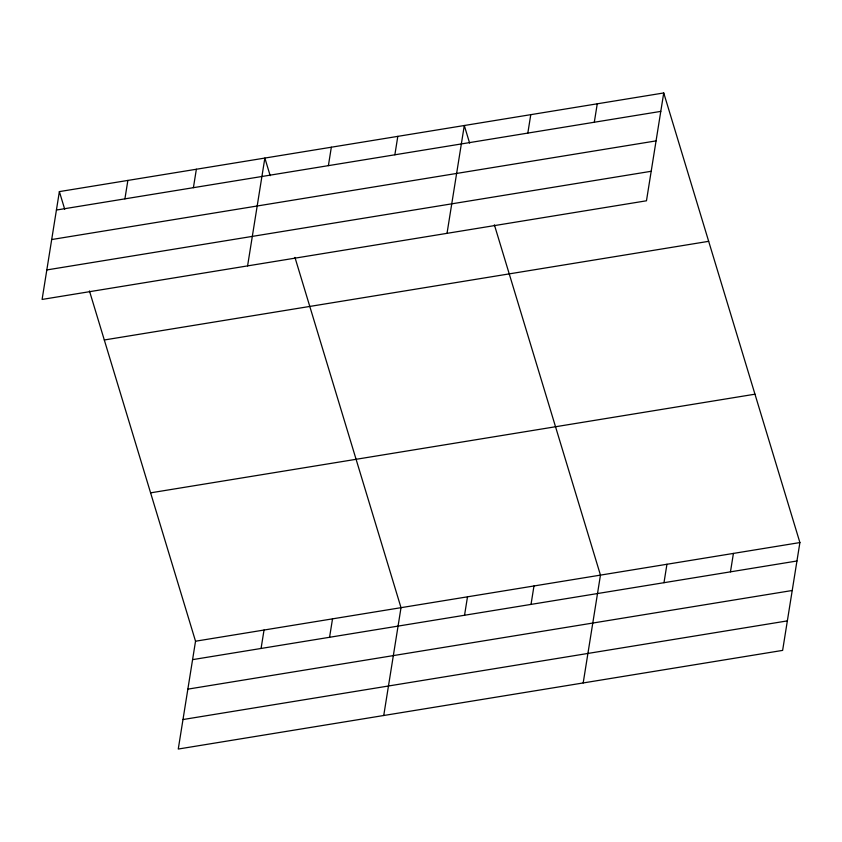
<?xml version="1.0" encoding="UTF-8"?>
<svg xmlns="http://www.w3.org/2000/svg" width="842" height="842" viewBox="0 0 842 842"><rect width="100%" height="100%" fill="white"/><g stroke="black" fill="none" stroke-linecap="round" stroke-linejoin="round"><path stroke-width="1.26" d="M59.372 191.608L42.1 299.436L646.467 200.785L663.738 92.957L59.372 191.608L64.708 209.216M124.911 198.859L127.868 180.43M193.407 187.671L196.365 169.242M247.59 265.893L264.862 158.064L270.187 175.673M89.452 290.943L195.533 641.215L178.262 749.043L782.628 650.392L799.9 542.564L663.738 92.957M328.391 165.642L331.338 147.213M261.073 648.456L264.03 630.037M394.866 154.791L397.813 136.362M329.569 637.278L332.527 618.849M447.028 233.339L464.3 125.511L469.625 143.119M383.742 715.5L401.013 607.671L294.942 257.399M527.829 133.089L530.776 114.659M464.542 615.249L467.499 596.82M594.305 122.237L597.262 103.808M531.028 604.398L533.975 585.969M583.19 682.946L600.462 575.118L494.38 224.846M663.991 582.696L666.938 564.266M730.467 571.844L733.424 553.415M56.425 210.037L660.791 111.386M51.699 239.538L656.065 140.888M46.826 269.935L651.192 171.284M104.303 339.979L708.669 241.328M150.602 492.844L754.969 394.193M195.533 641.215L799.9 542.564M192.576 659.644L796.953 560.993M187.85 689.145L792.227 590.495M182.988 719.542L787.354 620.891"/></g></svg>
